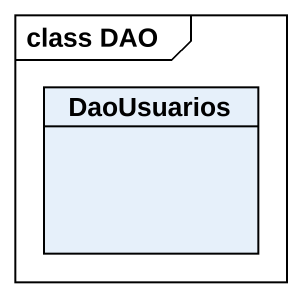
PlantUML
@startuml
mainframe class DAO
hide circle
hide empty members
class DaoUsuarios
@enduml
